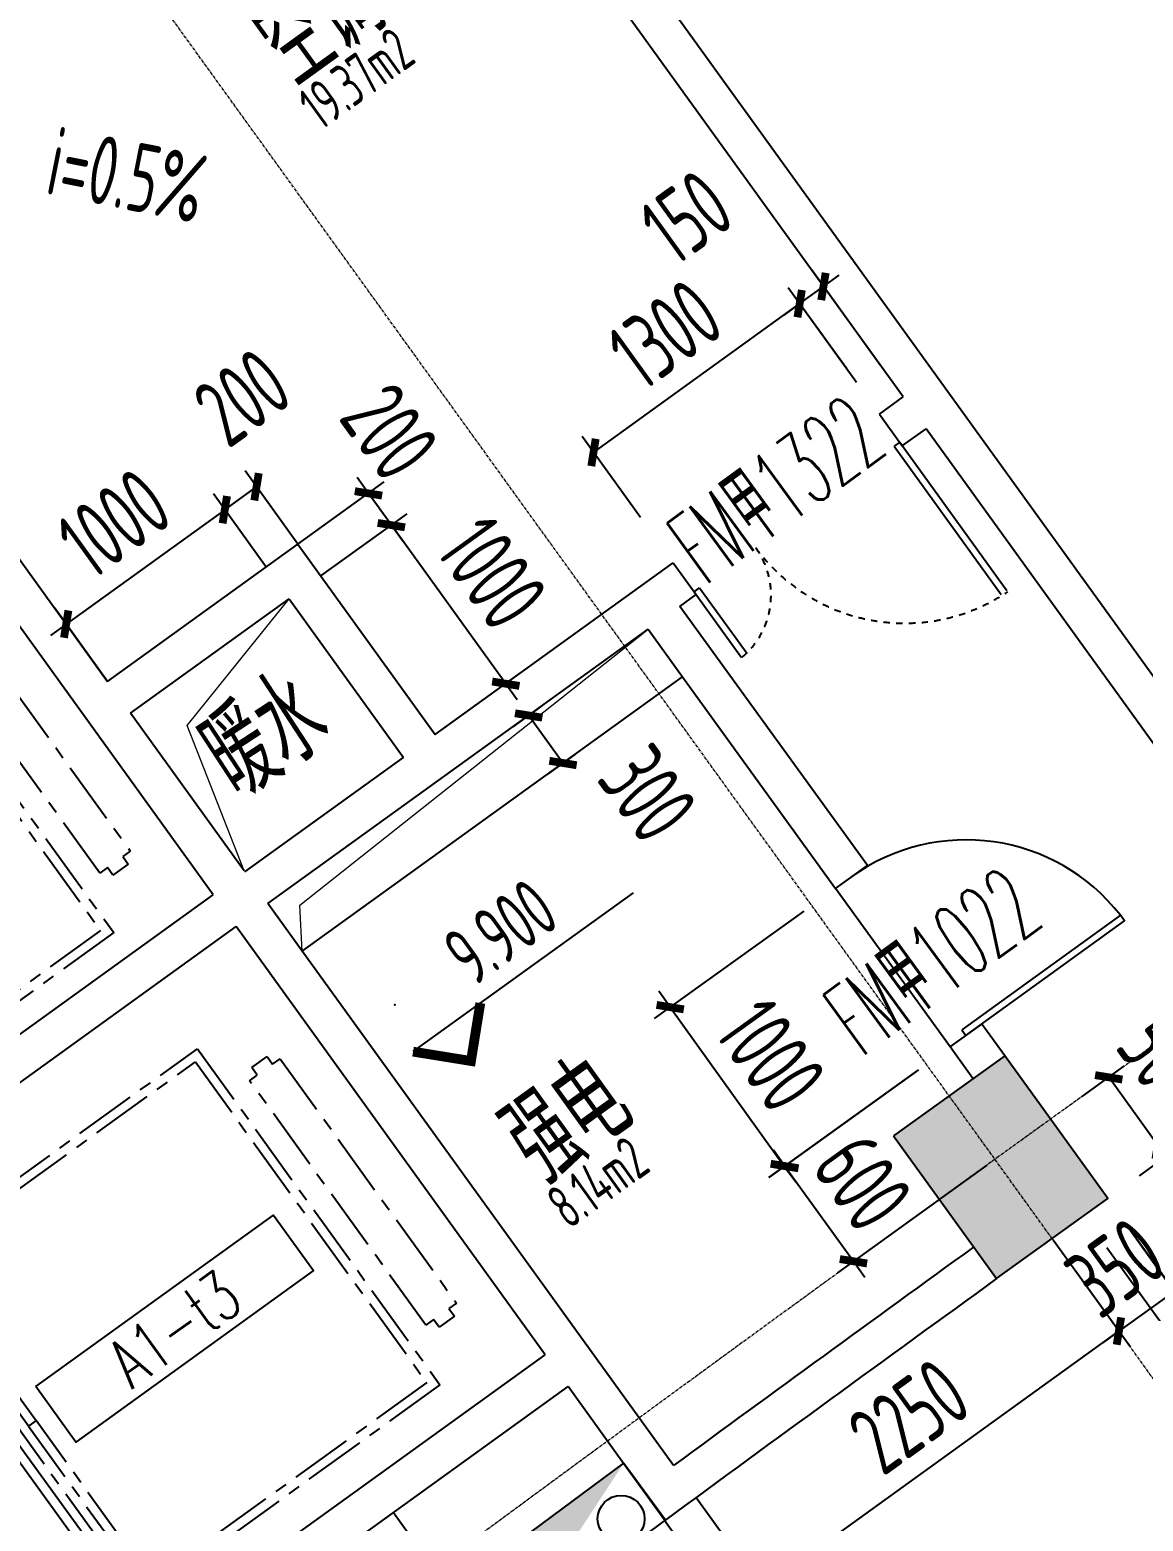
# Model space of a CAD drawing. Header units: millimetres. Extents: x 0 to 12110233, y -6694180 to 0.
# Drawn here: x 11593230 to 11598923, y -6445770 to -6438145 of the extents above; entities that cross this region are included whole.
import ezdxf
from ezdxf.enums import TextEntityAlignment as Align

# ---------------------------------------------------------------- set-up
doc = ezdxf.new("R2010")
doc.units = ezdxf.units.MM
doc.header["$LTSCALE"] = 10
for name, pattern in [('A1-RG-AXIS-3~4F$0$CENTER', [50.8, 31.75, -6.35, 6.35, -6.35]), ('A1-RI-F3$0$CENTER', [50.8, 31.75, -6.35, 6.35, -6.35]), ('A1-RI-F3$0$Dash', [6, 3, -3])]:
    doc.linetypes.add(name, pattern=pattern)
for name, color, linetype in [('A1-RD-3F$0$A-louban', 5, 'Continuous'), ('A1-RG-AXIS-3~4F$0$A-COLU-HATH', 8, 'Continuous'), ('A1-RG-AXIS-3~4F$0$A-COLUMN', 7, 'Continuous'), ('A1-RI-F3$0$$1$A-SYMB-NUMB-T', 4, 'Continuous'), ('A1-RI-F3$0$$3$A-SYMB', 4, 'Continuous'), ('A1-RI-F3$0$0P-FE-FH-P', 41, 'A1-RI-F3$0$YJdef_FE-FH_LINE_F'), ('A1-RI-F3$0$0P-FE-HY(消火栓)', 21, 'Continuous'), ('A1-RI-F3$0$A-DIMS-1：100', 1, 'Continuous'), ('A1-RI-F3$0$A-DOOR', 32, 'Continuous'), ('A1-RI-F3$0$A-EVTR', 3, 'A1-RI-F3$0$CENTER'), ('A1-RI-F3$0$A-SYMB', 4, 'Continuous'), ('A1-RI-F3$0$A-SYMB-AREA', 4, 'Continuous'), ('A1-RI-F3$0$A-SYMB-NAME', 4, 'Continuous'), ('A1-RI-F3$0$A-SYMB-STRS', 1, 'Continuous'), ('A1-RI-F3$0$A-TEXT1', 4, 'Continuous'), ('A1-RI-F3$0$A-WALL', 7, 'Continuous'), ('A1-RI-F3$0$A1-RI-F3$0$A-DETL-PEN1', 245, 'Continuous'), ('A1-RI-F3$0$A1-RI-F3$0$A-DETL-PEN2', 233, 'Continuous'), ('A1-RI-F3$0$Crescent canopy$0$A-DETL-PEN1', 245, 'Continuous'), ('A1-RI-F3$0$Crescent canopy$0$A-DETL-PEN2', 233, 'Continuous'), ('A1-RI-F3$0$N-SYMB-DOOR', 13, 'Continuous'), ('A1-RI-F3$0$N-SYMB-DOOR1', 13, 'Continuous'), ('A1-RI-F3$0$N-SYMB-DOOR2', 13, 'Continuous')]:
    doc.layers.add(name, color=color, linetype=linetype)
doc.layers.add('A1-RG-AXIS-3~4F$0$A-GRID', color=1, linetype='A1-RG-AXIS-3~4F$0$CENTER', lineweight=9)
doc.layers.add('A1-RI-F3$0$A-HOLE', color=2, linetype='Continuous', lineweight=5)
doc.styles.add('A1-RI-F3$0$$1$ECADI-TXT', font='simplex.shx', dxfattribs={"bigfont": 'hztxt.shx'})
doc.styles.add('A1-RI-F3$0$ECADI', font='gbeitc.shx', dxfattribs={"width": 0.7, "bigfont": 'gbcbig.shx'})
doc.styles.add('A1-RI-F3$0$ECADI-SYM', font='simplex.shx', dxfattribs={"width": 0.7, "bigfont": 'hztxt.shx'})
doc.styles.add('A1-RI-F3$0$hz1', font='hzs.shx', dxfattribs={"width": 0.75, "bigfont": 'hztxt.shx'})
doc.styles.add('A1-RI-F3$0$XD2008', font='xd-hzs.shx', dxfattribs={"width": 0.7, "bigfont": 'xd-hztxt.shx'})
doc.linetypes.add('A1-RI-F3$0$YJdef_FE-FH_LINE_F', pattern='A,4,-0.2,["F",A1-RI-F3$0$hz1,S=0.2,R=0,X=-0.1,Y=-0.1],-0.1', length=4.3)
doc.dimstyles.new('A1-RI-F3$0$XD100$0', dxfattribs={"dimscale": 100, "dimtxt": 3.5, "dimasz": 2, "dimexe": 1, "dimexo": 2, "dimgap": 1, "dimtad": 1, "dimdec": 0, "dimdsep": 46, "dimtxsty": 'A1-RI-F3$0$XD2008', "dimblk1": 'A1-RI-F3$0$_ArchTick', "dimblk2": 'A1-RI-F3$0$_ArchTick', "dimsah": 1, "dimcen": 2.5, "dimclrd": 1, "dimclre": 1, "dimclrt": 4, "dimaunit": 1, "dimadec": 0, "dimazin": 0, "dimtfac": 1, "dimtdec": 0, "dimtix": 1, "dimtmove": 2, "dimatfit": 3, "dimfxl": 0, "dimtolj": 1, "dimtzin": 0, "dimarcsym": 0})

# ---------------------------------------------------------------- blocks, each defined once
blk = doc.blocks.new('A1-RD-3F')
at = {"layer": 'A1-RD-3F$0$A-louban'}
blk.add_lwpolyline([(11599886.9, -6431539.1, 0.001021), (11598815.6, -6432271.8), (11599013.3, -6432560.7, 0.002101), (11596821.2, -6434080.1), (11596618.8, -6433794.5, 0.001021), (11595556.7, -6434540.6), (11595758, -6434826.9, 0.001252), (11594461.9, -6435746.2), (11594256.9, -6435462.5, 0.001021), (11593201.7, -6436218.2), (11593405.6, -6436502.7, 0.00796), (11585265.2, -6442556.7), (11591833.5, -6451130.2, -0.00008), (11592786.2, -6450400.5), (11594671.5, -6452861.4, 0.002166), (11592588.1, -6454464.8), (11599156.3, -6462911.6, -0.082408)], format="xyb", dxfattribs=at)
blk = doc.blocks.new('A1-RI-F3$0$A-X-D2-60$0$d1000')
at = {"layer": 'A1-RI-F3$0$A-DOOR'}
blk.add_lwpolyline([(1257258.4, 175906.7), (1257258.4, 175941.7), (1256258.2, 175941.7), (1256258.2, 175906.7)], close=True, dxfattribs=at)
blk.add_arc((1257257.6, 175941.7), 1000, 182.00579, 269.95491, dxfattribs=at)
blk = doc.blocks.new('A1-RI-F3$0$5erhfh')
at = {"layer": 'A1-RI-F3$0$A-SYMB-AREA', "style": 'A1-RI-F3$0$ECADI', "width": 0.7}
blk.add_attdef('340M2', text='', height=2.5, dxfattribs=at).set_placement((0, 1.25), align=Align.MIDDLE_LEFT)
at = {"layer": 'A1-RI-F3$0$A-SYMB-NAME', "style": 'A1-RI-F3$0$ECADI', "width": 0.7}
blk.add_attdef('CHINESENAME', (-12.29, 3.09), '', height=4.5, dxfattribs=at)
blk = doc.blocks.new('A1-RI-F3$0$_ArchTick')
at = {"color": 0, "linetype": 'ByBlock', "const_width": 0.4}
blk.add_lwpolyline([(-0.5, -0.5), (0.5, 0.5)], dxfattribs=at)
blk = doc.blocks.new('*D135')
at = {"layer": 'A1-RI-F3$0$A-DIMS-1：100', "color": 1, "linetype": 'ByBlock', "lineweight": -2}
for p, q in [((11600118.1, -6443380.6), (11600399.4, -6443773.6)), ((11599080.9, -6444594.6), (11600341.2, -6443692.3)), ((11598857.8, -6444283), (11599139.1, -6444675.9))]:
    blk.add_line(p, q, dxfattribs=at)
at = {"layer": 'A1-RI-F3$0$A-DIMS-1：100', "color": 1, "linetype": 'ByBlock', "lineweight": -2, "xscale": 100, "yscale": 100, "zscale": 100}
for p, rotation in [((11600341.2, -6443692.3), 35.60200396612282), ((11599080.9, -6444594.6), 215.6020039661228)]:
    blk.add_blockref('A1-RI-F3$0$_ArchTick', p, dxfattribs=dict(at, rotation=rotation))
at = {"layer": 'A1-RI-F3$0$A-DIMS-1：100', "color": 4, "linetype": 'ByBlock', "insert": (11599551, -6443919.8), "char_height": 350, "attachment_point": 5, "rotation": 35.602, "style": 'A1-RI-F3$0$XD2008'}
blk.add_mtext('\\A1;1550', dxfattribs=at)
blk = doc.blocks.new('*D62')
at = {"layer": 'A1-RI-F3$0$A-DIMS-1：100', "color": 1, "linetype": 'ByBlock', "lineweight": -2}
for p, q in [((11598858.4, -6444282.5), (11599141.2, -6444674.4)), ((11598574.6, -6444487.3), (11598857.3, -6444879.2)), ((11599082.7, -6444593.3), (11599163.8, -6444534.8)), ((11599082.7, -6444593.3), (11598798.8, -6444798.1)), ((11598798.8, -6444798.1), (11598717.7, -6444856.6))]:
    blk.add_line(p, q, dxfattribs=at)
at = {"layer": 'A1-RI-F3$0$A-DIMS-1：100', "color": 1, "linetype": 'ByBlock', "lineweight": -2, "xscale": 100, "yscale": 100, "zscale": 100}
for p, rotation in [((11599082.7, -6444593.3), 215.8112154455651), ((11598798.8, -6444798.1), 35.81121544556513)]:
    blk.add_blockref('A1-RI-F3$0$_ArchTick', p, dxfattribs=dict(at, rotation=rotation))
at = {"layer": 'A1-RI-F3$0$A-DIMS-1：100', "color": 4, "linetype": 'ByBlock', "insert": (11598779.8, -6444472.7), "char_height": 350, "attachment_point": 5, "rotation": 35.81122, "style": 'A1-RI-F3$0$XD2008'}
blk.add_mtext('\\A1;350', dxfattribs=at)
blk = doc.blocks.new('*D137')
at = {"layer": 'A1-RI-F3$0$A-DIMS-1：100', "color": 1, "linetype": 'ByBlock', "lineweight": -2}
for p, q in [((11597188, -6442651), (11596423.3, -6443200.2)), ((11596504.5, -6443141.9), (11596446.2, -6443060.7)), ((11596504.5, -6443141.9), (11597087.8, -6443954.1)), ((11597771.3, -6443463.3), (11597006.6, -6444012.5)), ((11597087.8, -6443954.1), (11597146.1, -6444035.4))]:
    blk.add_line(p, q, dxfattribs=at)
at = {"layer": 'A1-RI-F3$0$A-DIMS-1：100', "color": 1, "linetype": 'ByBlock', "lineweight": -2, "xscale": 100, "yscale": 100, "zscale": 100}
for p, rotation in [((11596504.5, -6443141.9), 305.6828970191395), ((11597087.8, -6443954.1), 125.6828970191396)]:
    blk.add_blockref('A1-RI-F3$0$_ArchTick', p, dxfattribs=dict(at, rotation=rotation))
at = {"layer": 'A1-RI-F3$0$A-DIMS-1：100', "color": 4, "linetype": 'ByBlock', "insert": (11597019.5, -6443387.6), "char_height": 350, "attachment_point": 5, "rotation": 305.6829, "style": 'A1-RI-F3$0$XD2008'}
blk.add_mtext('\\A1;1000', dxfattribs=at)
blk = doc.blocks.new('*D138')
at = {"layer": 'A1-RI-F3$0$A-DIMS-1：100', "color": 1, "linetype": 'ByBlock', "lineweight": -2}
for p, q in [((11597773.3, -6443462.3), (11597009.6, -6444012.8)), ((11597090.7, -6443954.3), (11597032.2, -6443873.2)), ((11597090.7, -6443954.3), (11597441.5, -6444441.1)), ((11598124.2, -6443949), (11597360.4, -6444499.6)), ((11597441.5, -6444441.1), (11597500, -6444522.2))]:
    blk.add_line(p, q, dxfattribs=at)
at = {"layer": 'A1-RI-F3$0$A-DIMS-1：100', "color": 1, "linetype": 'ByBlock', "lineweight": -2, "xscale": 100, "yscale": 100, "zscale": 100}
for p, rotation in [((11597090.7, -6443954.3), 305.7834199531825), ((11597441.5, -6444441.1), 125.7834199531825)]:
    blk.add_blockref('A1-RI-F3$0$_ArchTick', p, dxfattribs=dict(at, rotation=rotation))
at = {"layer": 'A1-RI-F3$0$A-DIMS-1：100', "color": 4, "linetype": 'ByBlock', "insert": (11597489.2, -6444036.9), "char_height": 350, "attachment_point": 5, "rotation": 305.78342, "style": 'A1-RI-F3$0$XD2008'}
blk.add_mtext('\\A1;600', dxfattribs=at)
blk = doc.blocks.new('*D63')
at = {"layer": 'A1-RI-F3$0$A-DIMS-1：100', "color": 1, "linetype": 'ByBlock', "lineweight": -2}
for p, q in [((11598611.7, -6443597.9), (11598828, -6443442.2)), ((11599038.8, -6443906.3), (11598746.8, -6443500.6)), ((11598903.7, -6444003.5), (11599120, -6443847.8))]:
    blk.add_line(p, q, dxfattribs=at)
at = {"layer": 'A1-RI-F3$0$A-DIMS-1：100', "color": 1, "linetype": 'ByBlock', "lineweight": -2, "xscale": 100, "yscale": 100, "zscale": 100}
for p, rotation in [((11598746.8, -6443500.6), 125.7461277656089), ((11599038.8, -6443906.3), 305.7461277656089)]:
    blk.add_blockref('A1-RI-F3$0$_ArchTick', p, dxfattribs=dict(at, rotation=rotation))
at = {"layer": 'A1-RI-F3$0$A-DIMS-1：100', "color": 4, "linetype": 'ByBlock', "insert": (11599042.6, -6443419.8), "char_height": 350, "attachment_point": 5, "rotation": 305.74613, "style": 'A1-RI-F3$0$XD2008'}
blk.add_mtext('\\A1;500', dxfattribs=at)
blk = doc.blocks.new('A1-RI-F3$0$A$C388916B7')
at = {"layer": 'A1-RI-F3$0$A-DOOR', "linetype": 'Continuous'}
for points in [[(726.3, 3150.3), (688.1, 3121), (219.6, 3732.5), (257.8, 3761.8)], [(726.3, 3150.3), (688.1, 3121), (1156.6, 2509.5), (1194.8, 2538.8)]]:
    blk.add_lwpolyline(points, close=True, dxfattribs=at)
at = {"layer": 'A1-RI-F3$0$A-EVTR', "linetype": 'A1-RI-F3$0$CENTER'}
for p, q in [((215.9, 4093.6), (1610.9, 5162.3)), ((1610.9, 5162.3), (2899.3, 3480.7)), ((114.7, 4107), (172, 4150.9)), ((215.9, 4093.6), (172, 4150.9)), ((0, 4019.2), (76.4, 4077.7)), ((76.4, 4077.7), (1452.6, 2281.4)), ((334.3, 3820.4), (114.7, 4107)), ((448.9, 3908.2), (334.3, 3820.4)), ((2899.3, 3480.7), (1504.3, 2411.9)), ((1385.9, 2685.2), (1271.3, 2597.3)), ((1490.9, 2310.7), (1271.3, 2597.3)), ((1548.2, 2354.6), (1504.3, 2411.9)), ((1548.2, 2354.6), (1490.9, 2310.7)), ((1452.6, 2281.4), (1376.2, 2222.9))]:
    blk.add_line(p, q, dxfattribs=at)
for points in [[(1920.4, 5035.5), (1891.1, 5073.7), (1967.5, 5132.3), (1996.8, 5094.1), (2035, 5123.4), (2972, 3900.3), (2933.8, 3871.1), (2963.1, 3832.8), (2886.6, 3774.3), (2857.4, 3812.5), (2819.1, 3783.2), (1882.2, 5006.2)], [(841, 3238.1), (802.8, 3208.8), (334.3, 3820.4), (372.5, 3849.6)], [(841, 3238.1), (802.8, 3208.8), (1271.3, 2597.3), (1309.5, 2626.6)]]:
    blk.add_lwpolyline(points, close=True, dxfattribs=at)
blk.add_lwpolyline([(448.9, 3908.2), (302.5, 4099.3), (1602, 5094.8), (2831.8, 3489.6), (1532.3, 2494.1), (1385.9, 2685.2)], dxfattribs=at)
blk = doc.blocks.new('*D149')
at = {"layer": 'A1-RI-F3$0$A-DIMS-1：100', "color": 1, "linetype": 'ByBlock', "lineweight": -2}
for p, q in [((11598462.2, -6444331.6), (11598857.3, -6444879.2)), ((11596974.2, -6446114.7), (11598798.8, -6444798.1)), ((11596637.6, -6445648.2), (11597032.7, -6446195.7))]:
    blk.add_line(p, q, dxfattribs=at)
at = {"layer": 'A1-RI-F3$0$A-DIMS-1：100', "color": 1, "linetype": 'ByBlock', "lineweight": -2, "xscale": 100, "yscale": 100, "zscale": 100}
for p, rotation in [((11598798.8, -6444798.1), 35.81121544557475), ((11596974.2, -6446114.7), 215.8112154455747)]:
    blk.add_blockref('A1-RI-F3$0$_ArchTick', p, dxfattribs=dict(at, rotation=rotation))
at = {"layer": 'A1-RI-F3$0$A-DIMS-1：100', "color": 4, "linetype": 'ByBlock', "insert": (11597725.6, -6445233.4), "char_height": 350, "attachment_point": 5, "rotation": 35.81122, "style": 'A1-RI-F3$0$XD2008'}
blk.add_mtext('\\A1;2250', dxfattribs=at)
blk = doc.blocks.new('*D150')
at = {"layer": 'A1-RI-F3$0$A-DIMS-1：100', "color": 1, "linetype": 'ByBlock', "lineweight": -2}
for p, q in [((11596637.6, -6445648.2), (11597032.7, -6446195.7)), ((11596475.4, -6445765.2), (11596870.5, -6446312.8)), ((11596974.2, -6446114.7), (11596812, -6446231.7))]:
    blk.add_line(p, q, dxfattribs=at)
at = {"layer": 'A1-RI-F3$0$A-DIMS-1：100', "color": 1, "linetype": 'ByBlock', "lineweight": -2, "xscale": 100, "yscale": 100, "zscale": 100}
for p, rotation in [((11596974.2, -6446114.7), 35.81121544513988), ((11596812, -6446231.7), 215.8112154451398)]:
    blk.add_blockref('A1-RI-F3$0$_ArchTick', p, dxfattribs=dict(at, rotation=rotation))
at = {"layer": 'A1-RI-F3$0$A-DIMS-1：100', "color": 4, "linetype": 'ByBlock', "insert": (11597100, -6446440), "char_height": 350, "attachment_point": 5, "rotation": 35.81122, "style": 'A1-RI-F3$0$XD2008'}
blk.add_mtext('\\A1;200', dxfattribs=at)
blk = doc.blocks.new('A1-RI-F3$0$进户门')
at = {"layer": 'A1-RI-F3$0$A-DOOR', "linetype": 'Continuous'}
for p, q in [((0, 0), (0, -382.9)), ((32.3, 0), (32.3, -382.9)), ((1167.7, 3.6), (1167.7, -859.8)), ((1200, 3.6), (1200, -859.8))]:
    blk.add_line(p, q, dxfattribs=at)
at = {"layer": 'A1-RI-F3$0$A-DOOR', "linetype": 'A1-RI-F3$0$CENTER'}
for points in [[(0, 0), (32.3, 0)], [(1200, 3.6), (1167.7, 3.6)]]:
    blk.add_lwpolyline(points, dxfattribs=at)
at = {"layer": 'A1-RI-F3$0$A-DOOR', "linetype": 'A1-RI-F3$0$Dash'}
for centre, radius, start, end in [((-24.7, -1.4), 382.6, 274.24917, 0.21013), ((1229.5, 4.2), 871.7, 180.27623, 268.06031)]:
    blk.add_arc(centre, radius, start, end, dxfattribs=at)
blk = doc.blocks.new('*D223')
at = {"layer": 'A1-RI-F3$0$A-DIMS-1：100', "color": 1, "linetype": 'ByBlock', "lineweight": -2}
for p, q in [((11597407.1, -6439878.3), (11597108, -6439463.8)), ((11596112.3, -6440305.6), (11597166.5, -6439544.9)), ((11596352.8, -6440639), (11596053.7, -6440224.5))]:
    blk.add_line(p, q, dxfattribs=at)
at = {"layer": 'A1-RI-F3$0$A-DIMS-1：100', "color": 1, "linetype": 'ByBlock', "lineweight": -2, "xscale": 100, "yscale": 100, "zscale": 100}
for p, rotation in [((11597166.5, -6439544.9), 35.81121544583134), ((11596112.3, -6440305.6), 215.8112154458313)]:
    blk.add_blockref('A1-RI-F3$0$_ArchTick', p, dxfattribs=dict(at, rotation=rotation))
at = {"layer": 'A1-RI-F3$0$A-DIMS-1：100', "color": 4, "linetype": 'ByBlock', "insert": (11596478.5, -6439702.2), "char_height": 350, "attachment_point": 5, "rotation": 35.81122, "style": 'A1-RI-F3$0$XD2008'}
blk.add_mtext('\\A1;1300', dxfattribs=at)
blk = doc.blocks.new('*D224')
at = {"layer": 'A1-RI-F3$0$A-DIMS-1：100', "color": 1, "linetype": 'ByBlock', "lineweight": -2}
for p, q in [((11597578.7, -6439859.9), (11597229.6, -6439376.1)), ((11597166.5, -6439544.9), (11597288.1, -6439457.2)), ((11597288.1, -6439457.2), (11597369.2, -6439398.6)), ((11597457.1, -6439947.6), (11597108, -6439463.8)), ((11597166.5, -6439544.9), (11597085.5, -6439603.4))]:
    blk.add_line(p, q, dxfattribs=at)
at = {"layer": 'A1-RI-F3$0$A-DIMS-1：100', "color": 1, "linetype": 'ByBlock', "lineweight": -2, "xscale": 100, "yscale": 100, "zscale": 100}
for p, rotation in [((11597288.1, -6439457.2), 215.8112128369496), ((11597166.5, -6439544.9), 35.81121283694957)]:
    blk.add_blockref('A1-RI-F3$0$_ArchTick', p, dxfattribs=dict(at, rotation=rotation))
at = {"layer": 'A1-RI-F3$0$A-DIMS-1：100', "color": 4, "linetype": 'ByBlock', "insert": (11596587.8, -6439102.6), "char_height": 350, "attachment_point": 5, "rotation": 35.81121, "style": 'A1-RI-F3$0$XD2008'}
blk.add_mtext('\\A1;150', dxfattribs=at)
blk = doc.blocks.new('*D225')
at = {"layer": 'A1-RI-F3$0$A-DIMS-1：100', "color": 1, "linetype": 'ByBlock', "lineweight": -2}
for p, q in [((11594439.1, -6440892.1), (11594168.7, -6440517.2)), ((11594227.2, -6440598.3), (11593416.2, -6441183.4)), ((11594227.2, -6440598.3), (11594308.3, -6440539.8)), ((11593628.2, -6441477.2), (11593357.7, -6441102.3)), ((11593416.2, -6441183.4), (11593335.1, -6441241.9))]:
    blk.add_line(p, q, dxfattribs=at)
at = {"layer": 'A1-RI-F3$0$A-DIMS-1：100', "color": 1, "linetype": 'ByBlock', "lineweight": -2, "xscale": 100, "yscale": 100, "zscale": 100}
for p, rotation in [((11594227.2, -6440598.3), 215.8112154455852), ((11593416.2, -6441183.4), 35.81121544558523)]:
    blk.add_blockref('A1-RI-F3$0$_ArchTick', p, dxfattribs=dict(at, rotation=rotation))
at = {"layer": 'A1-RI-F3$0$A-DIMS-1：100', "color": 4, "linetype": 'ByBlock', "insert": (11593660.8, -6440667.9), "char_height": 350, "attachment_point": 5, "rotation": 35.81122, "style": 'A1-RI-F3$0$XD2008'}
blk.add_mtext('\\A1;1000', dxfattribs=at)
blk = doc.blocks.new('*D226')
at = {"layer": 'A1-RI-F3$0$A-DIMS-1：100', "color": 1, "linetype": 'ByBlock', "lineweight": -2}
for p, q in [((11594601.3, -6440775.1), (11594330.8, -6440400.2)), ((11594439.1, -6440892.1), (11594168.7, -6440517.2)), ((11594227.2, -6440598.3), (11594389.4, -6440481.3))]:
    blk.add_line(p, q, dxfattribs=at)
at = {"layer": 'A1-RI-F3$0$A-DIMS-1：100', "color": 1, "linetype": 'ByBlock', "lineweight": -2, "xscale": 100, "yscale": 100, "zscale": 100}
for p, rotation in [((11594389.4, -6440481.3), 35.81121544574744), ((11594227.2, -6440598.3), 215.8112154457475)]:
    blk.add_blockref('A1-RI-F3$0$_ArchTick', p, dxfattribs=dict(at, rotation=rotation))
at = {"layer": 'A1-RI-F3$0$A-DIMS-1：100', "color": 4, "linetype": 'ByBlock', "insert": (11594316.4, -6440023.7), "char_height": 350, "attachment_point": 5, "rotation": 35.81122, "style": 'A1-RI-F3$0$XD2008'}
blk.add_mtext('\\A1;200', dxfattribs=at)
blk = doc.blocks.new('*D227')
at = {"layer": 'A1-RI-F3$0$A-DIMS-1：100', "color": 1, "linetype": 'ByBlock', "lineweight": -2}
for p, q in [((11595078.7, -6440677.2), (11595020.2, -6440596.1)), ((11594718.3, -6440937.2), (11595159.8, -6440618.7)), ((11595663.9, -6441488.2), (11595078.7, -6440677.2)), ((11595303.5, -6441748.2), (11595744.9, -6441429.6)), ((11595663.9, -6441488.2), (11595722.4, -6441569.3))]:
    blk.add_line(p, q, dxfattribs=at)
at = {"layer": 'A1-RI-F3$0$A-DIMS-1：100', "color": 1, "linetype": 'ByBlock', "lineweight": -2, "xscale": 100, "yscale": 100, "zscale": 100}
for p, rotation in [((11595078.7, -6440677.2), 305.8112154453705), ((11595663.9, -6441488.2), 125.8112154453705)]:
    blk.add_blockref('A1-RI-F3$0$_ArchTick', p, dxfattribs=dict(at, rotation=rotation))
at = {"layer": 'A1-RI-F3$0$A-DIMS-1：100', "color": 4, "linetype": 'ByBlock', "insert": (11595594.3, -6440921.8), "char_height": 350, "attachment_point": 5, "rotation": 305.81122, "style": 'A1-RI-F3$0$XD2008'}
blk.add_mtext('\\A1;1000', dxfattribs=at)
blk = doc.blocks.new('*D228')
at = {"layer": 'A1-RI-F3$0$A-DIMS-1：100', "color": 1, "linetype": 'ByBlock', "lineweight": -2}
for p, q in [((11594961.7, -6440515), (11594903.2, -6440433.9)), ((11594601.3, -6440775.1), (11595042.8, -6440456.5)), ((11595078.7, -6440677.2), (11594961.7, -6440515)), ((11594718.3, -6440937.2), (11595159.8, -6440618.7)), ((11595078.7, -6440677.2), (11595137.2, -6440758.3))]:
    blk.add_line(p, q, dxfattribs=at)
at = {"layer": 'A1-RI-F3$0$A-DIMS-1：100', "color": 1, "linetype": 'ByBlock', "lineweight": -2, "xscale": 100, "yscale": 100, "zscale": 100}
for p, rotation in [((11594961.7, -6440515), 305.8112128359164), ((11595078.7, -6440677.2), 125.8112128359164)]:
    blk.add_blockref('A1-RI-F3$0$_ArchTick', p, dxfattribs=dict(at, rotation=rotation))
at = {"layer": 'A1-RI-F3$0$A-DIMS-1：100', "color": 4, "linetype": 'ByBlock', "insert": (11595069.7, -6440200.9), "char_height": 350, "attachment_point": 5, "rotation": 305.81121, "style": 'A1-RI-F3$0$XD2008'}
blk.add_mtext('\\A1;200', dxfattribs=at)
blk = doc.blocks.new('*D229')
at = {"layer": 'A1-RI-F3$0$A-DIMS-1：100', "color": 1, "linetype": 'ByBlock', "lineweight": -2}
for p, q in [((11595841.7, -6441606.5), (11595699.8, -6441708.9)), ((11595780.9, -6441650.4), (11595956.4, -6441893.6)), ((11596017.2, -6441849.8), (11595875.3, -6441952.1))]:
    blk.add_line(p, q, dxfattribs=at)
at = {"layer": 'A1-RI-F3$0$A-DIMS-1：100', "color": 1, "linetype": 'ByBlock', "lineweight": -2, "xscale": 100, "yscale": 100, "zscale": 100}
for p, rotation in [((11595780.9, -6441650.4), 125.8112128364012), ((11595956.4, -6441893.6), 305.8112128364012)]:
    blk.add_blockref('A1-RI-F3$0$_ArchTick', p, dxfattribs=dict(at, rotation=rotation))
at = {"layer": 'A1-RI-F3$0$A-DIMS-1：100', "color": 4, "linetype": 'ByBlock', "insert": (11596390, -6442050), "char_height": 350, "attachment_point": 5, "rotation": 305.81121, "style": 'A1-RI-F3$0$XD2008'}
blk.add_mtext('\\A1;300', dxfattribs=at)
blk = doc.blocks.new('A1-RI-F3$0$$1$ECADI-TAG-CODE')
at = {"layer": 'A1-RI-F3$0$$1$A-SYMB-NUMB-T', "color": 1}
blk.add_lwpolyline([(0, 3.5), (15, 3.5), (15, 0), (0, 0)], close=True, dxfattribs=at)
at = {"layer": 'A1-RI-F3$0$$1$A-SYMB-NUMB-T', "style": 'A1-RI-F3$0$$1$ECADI-TXT', "width": 0.7}
blk.add_attdef('CODE', text='', height=2.5, dxfattribs=at).set_placement((7.5, 1.75), align=Align.MIDDLE_CENTER)
blk = doc.blocks.new('A1-RI-F3$0$mc')
at = {"layer": 'A1-RI-F3$0$N-SYMB-DOOR', "style": 'A1-RI-F3$0$ECADI-SYM', "width": 0.7}
for tag, p in [('门窗主编号1', (55.7, -311.3)), ('门窗主编号2', (667.6, -311.3))]:
    blk.add_attdef(tag, p, '', height=180, dxfattribs=at)
at = {"layer": 'A1-RI-F3$0$N-SYMB-DOOR', "style": 'A1-RI-F3$0$ECADI-SYM', "width": 0.7, "flags": 1}
for tag, p in [('洞口尺寸(宽X高)', (55.6, -717.2)), ('备注', (57.1, -921.2))]:
    blk.add_attdef(tag, p, '', height=180, dxfattribs=at)
at = {"layer": 'A1-RI-F3$0$N-SYMB-DOOR1', "style": 'A1-RI-F3$0$ECADI-SYM', "width": 0.7}
blk.add_attdef('门窗辅编号1', (55.7, -516.1), '', height=180, dxfattribs=at)
at = {"layer": 'A1-RI-F3$0$N-SYMB-DOOR2', "style": 'A1-RI-F3$0$ECADI-SYM', "width": 0.7}
blk.add_attdef('门窗辅编号2', (311.5, -516.1), '', height=180, dxfattribs=at)
blk = doc.blocks.new('A1-RI-F3$0$112')
at = {"layer": 'A1-RI-F3$0$0P-FE-HY(消火栓)'}
for p, q in [((-1145150.6, 724087.8), (-1144188.2, 723931.7)), ((-1144188.2, 723931.7), (-1144245.9, 723576.3)), ((-1144245.9, 723576.3), (-1145208.3, 723732.5))]:
    blk.add_line(p, q, dxfattribs=at)
blk.add_circle((-1144401.2, 723742.7), 120, dxfattribs=at)
blk.add_solid([(-1144188.2, 723931.7), (-1145150.6, 724087.8), (-1145208.3, 723732.5)], dxfattribs=at)
blk = doc.blocks.new('A1-RG-AXIS-3~4F$0$colu')
at = {"layer": 'A1-RG-AXIS-3~4F$0$A-COLU-HATH', "linetype": 'ByBlock'}
h = blk.add_hatch(color=256, dxfattribs=at)
h.paths.add_polyline_path([(11645506.5, -6407137.9), (11645842, -6407864.2), (11645388.1, -6408073.9), (11645052.6, -6407347.6)])
h.paths.add_polyline_path([(11672567.5, -6404094.9), (11672841.4, -6404846.5), (11673311.2, -6404675.2), (11673037.2, -6403923.6)])
h.paths.add_polyline_path([(11669749.3, -6396288.4), (11670092.2, -6397229.1), (11670561.8, -6397057.7), (11670219.1, -6396117.2)])
h.paths.add_polyline_path([(11648218.5, -6414201.1), (11648554, -6414927.4), (11649007.9, -6414717.7), (11648672.4, -6413991.5)])
h.paths.add_polyline_path([(11630302.3, -6423284.6), (11630692.9, -6423982.7), (11631129.2, -6423738.6), (11630738.6, -6423040.4)])
h.paths.add_polyline_path([(11626248.1, -6416039.2), (11626638.7, -6416737.4), (11627075.1, -6416493.2), (11626684.4, -6415795.1)])
h.paths.add_polyline_path([(11604911.2, -6438703.6), (11605416.6, -6439448.3), (11605995.8, -6439055.2), (11605490.4, -6438310.5)])
h.paths.add_polyline_path([(11612318.5, -6433817.9), (11612802.4, -6434576.8), (11613392.6, -6434200.5), (11612908.8, -6433441.6)])
h.paths.add_polyline_path([(11678236.4, -6409177.5), (11678567.9, -6410121), (11679228.3, -6409889), (11678896.8, -6408945.5)])
h.paths.add_polyline_path([(11591264.2, -6433838.8), (11591158.5, -6433556.8), (11590222.1, -6433907.7), (11590399.9, -6434382.1)])
h.paths.add_polyline_path([(11582705.6, -6437301.3), (11582516, -6436795.2), (11581579.6, -6437146.1), (11581699.7, -6437471)])
h.paths.add_polyline_path([(11606394.6, -6455923.8), (11606921.2, -6456653.6), (11607488.9, -6456244), (11606962.3, -6455514.2)])
h.paths.add_polyline_path([(11613306.9, -6451073.5), (11613812.4, -6451818.2), (11614391.5, -6451425.1), (11613886.1, -6450680.4)])
h.paths.add_polyline_path([(11620355.7, -6446423.7), (11620839.5, -6447182.6), (11621429.7, -6446806.3), (11620945.9, -6446047.4)])
h.paths.add_polyline_path([(11627535, -6441978.3), (11627996.9, -6442750.7), (11628597.7, -6442391.5), (11628135.8, -6441619.1)])
h.paths.add_polyline_path([(11634839, -6437740.8), (11635278.5, -6438526.2), (11635889.4, -6438184.4), (11635449.9, -6437399)])
h.paths.add_polyline_path([(11642261.7, -6433714.8), (11642678.5, -6434512.5), (11643298.9, -6434188.4), (11642882.2, -6433390.7)])
h.paths.add_polyline_path([(11657438.5, -6426310.3), (11657808.8, -6427130.6), (11658446.8, -6426842.6), (11658076.5, -6426022.3)])
h.paths.add_polyline_path([(11665180.1, -6422937.9), (11665526.7, -6423768.5), (11666172.7, -6423499), (11665826.1, -6422668.4)])
h.paths.add_polyline_path([(11673015.3, -6419789.2), (11673337.9, -6420629.5), (11673991.4, -6420378.6), (11673668.8, -6419538.4)])
h.paths.add_polyline_path([(11675949.4, -6402667.6), (11676280.8, -6403611.1), (11676941.3, -6403379), (11676609.8, -6402435.6)])
h.paths.add_polyline_path([(11632162.7, -6412872.3), (11631542.2, -6413196.4), (11632283.1, -6414614.6), (11632903.5, -6414290.4)])
h.paths.add_polyline_path([(11648552.6, -6404922.5), (11647914.6, -6405210.5), (11648572.8, -6406668.9), (11649210.9, -6406380.9)])
h.paths.add_polyline_path([(11590471.6, -6449023.6), (11591079.8, -6449817.4), (11591635.4, -6449391.7), (11591027.3, -6448597.9)])
h.paths.add_polyline_path([(11601625.9, -6449314.5), (11602152.5, -6450044.4), (11602720.2, -6449634.8), (11602193.6, -6448905)])
h.paths.add_polyline_path([(11597647.1, -6443800.1), (11598173.7, -6444529.9), (11598741.4, -6444120.4), (11598214.8, -6443390.5)])
h.paths.add_polyline_path([(11600306.1, -6431918.8), (11600811.6, -6432663.5), (11601390.7, -6432270.4), (11600885.3, -6431525.7)])
h.paths.add_polyline_path([(11615974.2, -6439551.7), (11616458.1, -6440310.5), (11617048.3, -6439934.2), (11616564.5, -6439175.3)])
h.paths.add_polyline_path([(11615655.2, -6422108.9), (11616117.1, -6422881.3), (11616717.9, -6422522.1), (11616256, -6421749.7)])
h.paths.add_polyline_path([(11619863.2, -6429146.9), (11620325, -6429919.3), (11620925.8, -6429560.1), (11620464, -6428787.6)])
h.paths.add_polyline_path([(11630859.3, -6430628.5), (11631298.8, -6431413.9), (11631909.7, -6431072.1), (11631470.2, -6430286.7)])
h.paths.add_polyline_path([(11627538.8, -6424694.4), (11627978.3, -6425479.8), (11628589.1, -6425138), (11628149.7, -6424352.6)])
h.paths.add_polyline_path([(11638487.9, -6426491.2), (11638904.6, -6427288.9), (11639525, -6426964.7), (11639108.3, -6426167.1)])
h.paths.add_polyline_path([(11646232.1, -6422574.6), (11646625.7, -6423383.9), (11647255.2, -6423077.7), (11646861.6, -6422268.4)])
h.paths.add_polyline_path([(11654085.6, -6418882), (11654455.8, -6419702.3), (11655093.8, -6419414.3), (11654723.6, -6418594)])
h.paths.add_polyline_path([(11659423.4, -6409140.7), (11659769.9, -6409971.3), (11660416, -6409701.8), (11660069.4, -6408871.2)])
h.paths.add_polyline_path([(11662041.8, -6415416.4), (11662388.4, -6416247), (11663034.4, -6415977.4), (11662687.8, -6415146.8)])
h.paths.add_polyline_path([(11670094.3, -6412180.7), (11670416.9, -6413020.9), (11671070.4, -6412770), (11670747.8, -6411929.8)])
edge = h.paths.add_edge_path()
edge.add_arc((11595249.5, -6454684.4), 425, 0, 360)
h.paths.add_polyline_path([(11585545.5, -6442593.7), (11586153.7, -6443387.5), (11586709.3, -6442961.8), (11586101.2, -6442168)])
h.paths.add_polyline_path([(11592849.2, -6437150.3), (11593375.8, -6437880.2), (11593943.4, -6437470.6), (11593416.8, -6436740.7)])
h.paths.add_polyline_path([(11608730, -6444330.1), (11609235.4, -6445074.8), (11609814.6, -6444681.6), (11609309.2, -6443937)])
h.paths.add_polyline_path([(11607910.2, -6426903.7), (11608394.1, -6427662.5), (11608984.3, -6427286.2), (11608500.5, -6426527.3)])
h.paths.add_polyline_path([(11623352.7, -6434983.2), (11623814.5, -6435755.7), (11624415.3, -6435396.5), (11623953.5, -6434624)])
h.paths.add_polyline_path([(11623534.7, -6417538.5), (11623974.1, -6418323.9), (11624585, -6417982.1), (11624145.5, -6417196.7)])
h.paths.add_polyline_path([(11635339.1, -6420464.1), (11635755.9, -6421261.8), (11636376.3, -6420937.7), (11635959.6, -6420140)])
h.paths.add_polyline_path([(11643257.7, -6416459.6), (11643651.4, -6417268.9), (11644280.8, -6416962.8), (11643887.2, -6416153.4)])
h.paths.add_polyline_path([(11651288, -6412684.1), (11651658.2, -6413504.4), (11652296.3, -6413216.4), (11651926, -6412396.1)])
h.paths.add_polyline_path([(11656265.8, -6401573.1), (11656650.9, -6402495.9), (11657296.9, -6402226.4), (11656911.8, -6401303.5)])
h.paths.add_polyline_path([(11664718.2, -6398177.2), (11665076.6, -6399110.8), (11665730.1, -6398859.9), (11665371.7, -6397926.3)])
h.paths.add_polyline_path([(11667657.1, -6405832.5), (11667979.7, -6406672.7), (11668633.2, -6406421.8), (11668310.6, -6405581.6)])
h.paths.add_polyline_path([(11673264.6, -6395025.5), (11673596.1, -6395968.9), (11674256.5, -6395736.9), (11673925, -6394793.5)])
edge = h.paths.add_edge_path()
edge.add_arc((11681417.1, -6417175.4), 425, 0, 360)
edge = h.paths.add_edge_path()
edge.add_arc((11600175.9, -6461114.9), 425, 0, 360)
edge = h.paths.add_edge_path()
edge.add_arc((11640554, -6410100.5), 425, 0, 360)
at = {"layer": 'A1-RG-AXIS-3~4F$0$A-COLUMN'}
blk.add_lwpolyline([(11597647.1, -6443800.1), (11598173.7, -6444529.9), (11598741.4, -6444120.4), (11598214.8, -6443390.5)], close=True, dxfattribs=at)
blk = doc.blocks.new('A1-RG-AXIS-3~4F')
at = {"layer": 'A1-RG-AXIS-3~4F$0$A-GRID', "linetype": 'A1-RG-AXIS-3~4F$0$CENTER', "ltscale": 0.05}
blk.add_lwpolyline([(11682866.1, -6392336.6, 0.10373), (11569674.9, -6456283.6, 0.10373)], format="xyb", dxfattribs=at)
at = {"layer": 'A1-RG-AXIS-3~4F$0$A-GRID', "ltscale": 0.05}
for points in [[(11690526.5, -6414141.6, 0.104527), (11584753.6, -6473784.9, 0.104527)], [(11691982.6, -6418505.7, 0.104638), (11587756.3, -6477270.1)]]:
    blk.add_lwpolyline(points, format="xyb", dxfattribs=at)
at = {"layer": 'A1-RG-AXIS-3~4F$0$A-GRID', "linetype": 'A1-RG-AXIS-3~4F$0$CENTER', "ltscale": 0.05}
blk.add_lwpolyline([(11612502.7, -6463791.2), (11588159.5, -6430052.4)], dxfattribs=at)
blk.add_arc((11778731.9, -6694178.6), 308600, 107.574373, 131.323037, dxfattribs=at)
at = {"layer": 'A1-RG-AXIS-3~4F$0$A-GRID', "ltscale": 0.05}
blk.add_arc((11778731.9, -6694178.6), 301700, 107.53359, 131.336201, dxfattribs=at)
at = {"layer": 'A1-RG-AXIS-3~4F$0$A-COLU-HATH', "linetype": 'ByBlock'}
blk.add_blockref('A1-RG-AXIS-3~4F$0$colu', (0, 0), dxfattribs=at)
blk = doc.blocks.new('A1-RI-F3$0$A1-RI-F3$0$CRESCENT')
at = {"layer": 'A1-RI-F3$0$A1-RI-F3$0$A-DETL-PEN1'}
for radius, start, end in [(291580, 107.790057, 130.533292), (291480, 107.790084, 130.533219), (290140, 107.790447, 130.532235), (290040, 107.790474, 130.532161)]:
    blk.add_arc((761387.7, 423551.4), radius, start, end, dxfattribs=at)
at = {"layer": 'A1-RI-F3$0$A1-RI-F3$0$A-DETL-PEN2'}
for radius, start, end in [(288986.4, 105.823203, 130.748127), (286271.4, 105.796399, 131.291613), (285986.4, 105.793556, 131.349257)]:
    blk.add_arc((761380.1, 423549.8), radius, start, end, dxfattribs=at)
blk = doc.blocks.new('A1-RI-F3$0$A1RUODIANJIAN')
at = {"layer": 'A1-RI-F3$0$A-SYMB-NAME', "linetype": 'ByBlock', "style": 'A1-RI-F3$0$XD2008', "width": 0.7}
blk.add_attdef('A1RUODIANJIAN', (11587156, -6438427.3), '', height=350, dxfattribs=at)
blk = doc.blocks.new('A1-RI-F3$0$Crescent canopy$0$CRESCENT')
at = {"layer": 'A1-RI-F3$0$Crescent canopy$0$A-DETL-PEN1'}
for radius, start, end in [(291580, 107.790057, 130.533292), (291480, 107.790084, 130.533219), (290140, 107.790447, 130.532235), (290040, 107.790474, 130.532161)]:
    blk.add_arc((761387.7, 423551.4), radius, start, end, dxfattribs=at)
blk = doc.blocks.new('A1-RI-F3$0$ECADI-TAG-HGHT（国标）')
at = {"color": 1}
blk.add_line((-2.121, 2.121), (11.768, 2.121), dxfattribs=at)
at = {"color": 1, "const_width": 0.5}
blk.add_lwpolyline([(-2.121, 2.121), (0, 0), (2.121, 2.121)], dxfattribs=at)
at = {"color": 1}
blk.add_point((-1.481, 4.6), dxfattribs=at)
at = {"style": 'A1-RI-F3$0$XD2008', "width": 0.7}
blk.add_attdef('FL', text='', height=3, dxfattribs=at).set_placement((-2.689, 2.967), align=Align.RIGHT)
for tag, p in [('F.F.L.', (2.284, 2.967)), ('T.O.S.', (2.284, -1.104))]:
    blk.add_attdef(tag, p, '', height=3, dxfattribs=at)
blk = doc.blocks.new('A1-RI-F3')
at = {"layer": 'A1-RI-F3$0$A-DIMS-1：100', "linetype": 'ByBlock'}
blk.add_line((11598736.8, -6444370.3), (11602071.9, -6448992.7), dxfattribs=at)
at = {"layer": 'A1-RI-F3$0$A-DOOR'}
blk.add_line((11597935.6, -6443345.3), (11597350.5, -6442534.4), dxfattribs=at)
at = {"layer": 'A1-RI-F3$0$A-HOLE'}
for points in [[(11594326.2, -6442444.6), (11594035.3, -6441701.2), (11594556.1, -6441054.3)], [(11594622.9, -6442855.8), (11594610, -6442620), (11596391.3, -6441209.9)]]:
    blk.add_lwpolyline(points, dxfattribs=at)
at = {"layer": 'A1-RI-F3$0$A-SYMB-STRS'}
blk.add_lwpolyline([(11594518.3, -6439302.2, 0, 0, 0), (11593031.6, -6438950.8, 80, 0, 0), (11592739.7, -6438881.8, 0, 0, 0)], format="xyseb", dxfattribs=at)
at = {"layer": 'A1-RI-F3$0$A-WALL', "linetype": 'ByBlock'}
for p, q in [((11599228.4, -6441804.5), (11594839.2, -6435721.2)), ((11597695.8, -6440022.1), (11594677, -6435838.2)), ((11591313, -6438268.5), (11593628.2, -6441477.2)), ((11597574.2, -6440109.8), (11597695.8, -6440022.1)), ((11597574.2, -6440109.8), (11597691.2, -6440272)), ((11597691.2, -6440272), (11597812.8, -6440184.3)), ((11600001.7, -6443218), (11597812.8, -6440184.3)), ((11594168.1, -6442567.4), (11592646.8, -6440458.9)), ((11593628.2, -6441477.2), (11594601.3, -6440775.1)), ((11594601.3, -6440775.1), (11595303.5, -6441748.2)), ((11595303.5, -6441748.2), (11596519.9, -6440870.5)), ((11596519.9, -6440870.5), (11596637, -6441032.7)), ((11593745.2, -6441639.4), (11594556.1, -6441054.3)), ((11594556.1, -6441054.3), (11595141.3, -6441865.2)), ((11596553.6, -6441092.8), (11596637, -6441032.7)), ((11597512.6, -6442417.4), (11596553.6, -6441092.8)), ((11594447.3, -6442612.5), (11596391.4, -6441209.9)), ((11596391.4, -6441209.9), (11596567.3, -6441452.8)), ((11596472.7, -6441317.8), (11596472.6, -6441317.8)), ((11596472.7, -6441317.8), (11596472.6, -6441317.8)), ((11594622.9, -6442855.8), (11596567.7, -6441452.5)), ((11596567.3, -6441452.8), (11597350.5, -6442534.4)), ((11594326.2, -6442444.6), (11593745.2, -6441639.4)), ((11594330.3, -6442450.3), (11595141.3, -6441865.2)), ((11597350.5, -6442534.4), (11597512.6, -6442417.4)), ((11592140.8, -6444030.2), (11594168.1, -6442567.4)), ((11594622.9, -6442855.8), (11594447.3, -6442612.5)), ((11592257.8, -6444192.3), (11594285.1, -6442729.5)), ((11595865, -6444919.2), (11594285.1, -6442729.5)), ((11596520.6, -6445486), (11594622.9, -6442855.8)), ((11597935.6, -6443345.3), (11598097.8, -6443228.3)), ((11598214.8, -6443390.5), (11598097.8, -6443228.3)), ((11598052.6, -6443507.5), (11597935.6, -6443345.3)), ((11593837.6, -6446381.9), (11595865, -6444919.1)), ((11593954.6, -6446544.1), (11595982, -6445081.3)), ((11596266.2, -6445475.2), (11595982, -6445081.3)), ((11596476.3, -6445766.4), (11596265.8, -6445474.7)), ((11595089.9, -6445724.9), (11595590.5, -6446418.7))]:
    blk.add_line(p, q, dxfattribs=at)
for radius, start, end in [(308300.2, 125.876261, 126.229368), (308100.2, 125.876303, 126.266834)]:
    blk.add_arc((11778731.9, -6694178.6), radius, start, end, dxfattribs=at)
for name, p in [('A1-RG-AXIS-3~4F', (0, 0)), ('A1-RI-F3$0$Crescent canopy$0$CRESCENT', (11017346, -7117715.9))]:
    blk.add_blockref(name, p)
at = {"color": 3, "linetype": 'ByBlock'}
blk.add_blockref('A1-RD-3F', (0, 0), dxfattribs=at)
at = {"layer": 'A1-RI-F3$0$$3$A-SYMB', "xscale": 100.0000000094922, "yscale": 100.0000000094922, "zscale": 100.0000000094922, "rotation": 35.81130763490602}
blk.add_blockref('A1-RI-F3$0$$1$ECADI-TAG-CODE', (11593465.1, -6445366.1), dxfattribs=at).add_auto_attribs({'CODE': 'A1-t3'})
at = {"layer": 'A1-RI-F3$0$0P-FE-FH-P', "rotation": 45.70685296929397}
blk.add_blockref('A1-RI-F3$0$112', (12913460.8, -6132033.9), dxfattribs=at)
at = {"layer": 'A1-RI-F3$0$A-DOOR', "xscale": 1.08333824163255, "yscale": 1.08333824163255, "zscale": 1.08333824163255, "rotation": 35.84977862618318}
blk.add_blockref('A1-RI-F3$0$进户门', (11596626.5, -6441018.1), dxfattribs=at)
at = {"layer": 'A1-RI-F3$0$A-DOOR', "rotation": 215.8996996005349}
blk.add_blockref('A1-RI-F3$0$A-X-D2-60$0$d1000', (12513285.6, -5563550), dxfattribs=at)
at = {"layer": 'A1-RI-F3$0$A-EVTR', "linetype": 'ByBlock'}
for p, rotation in [((11590661.2, -6446157), 358.3545789704293), ((11592329, -6448468.5), 358.35467377756)]:
    blk.add_blockref('A1-RI-F3$0$A$C388916B7', p, dxfattribs=dict(at, rotation=rotation))
at = {"layer": 'A1-RI-F3$0$A-SYMB', "xscale": 100.0000000001359, "yscale": 100.0000000001355, "zscale": 100.0000000001359, "rotation": 35.81121544566844}
blk.add_blockref('A1-RI-F3$0$ECADI-TAG-HGHT（国标）', (11595485.8, -6443417.2), dxfattribs=at).add_auto_attribs({'F.F.L.': '9.900'})
at = {"layer": 'A1-RI-F3$0$A-SYMB-NAME'}
ref = blk.add_blockref('A1-RI-F3$0$5erhfh', (11595353.7, -6438156.1), dxfattribs=dict(at, xscale=64.28571428563674, yscale=64.28571428563669, zscale=64.28571428563674, rotation=35.81121544592071))
ref.add_attrib('340M2', '19.37m2', (11594717.8, -6438663.6), dxfattribs={"layer": 'A1-RI-F3$0$A-SYMB-AREA', "height": 225, "rotation": 35.81122, "style": 'A1-RI-F3$0$XD2008', "width": 0.7})
ref.add_attrib('CHINESENAME', '空调机房', (11594596.7, -6438457.5), dxfattribs={"height": 450, "rotation": 35.81122, "style": 'A1-RI-F3$0$XD2008', "width": 0.7})
at = {"layer": 'A1-RI-F3$0$A-SYMB-NAME', "linetype": 'ByBlock'}
ref = blk.add_blockref('A1-RI-F3$0$A1RUODIANJIAN', (24213970.8, -2381668.1), dxfattribs=dict(at, xscale=-1, rotation=348.7653060936622))
ref.add_attrib('A1RUODIANJIAN', 'i=0.5%', (11593300.2, -6438980.3), dxfattribs={"linetype": 'ByBlock', "height": 350, "rotation": 348.76531, "style": 'A1-RI-F3$0$XD2008', "width": 0.7})
at = {"layer": 'A1-RI-F3$0$A-SYMB-NAME'}
ref = blk.add_blockref('A1-RI-F3$0$5erhfh', (11595076, -6441837.6), dxfattribs=dict(at, xscale=64.28571428576463, yscale=64.28571428576463, zscale=64.28571428576463, rotation=33.15209054013835))
ref.add_attrib('CHINESENAME', '暖水', (11594305.9, -6442103.6), dxfattribs={"height": 450, "rotation": 33.15209, "style": 'A1-RI-F3$0$XD2008', "width": 0.7})
ref = blk.add_blockref('A1-RI-F3$0$5erhfh', (11596622.5, -6443775.9), dxfattribs=dict(at, xscale=64.28571428561496, yscale=64.28571428561496, zscale=64.28571428561496, rotation=35.7117262541889))
ref.add_attrib('340M2', '8.14m2', (11595985.7, -6444282.2), dxfattribs={"layer": 'A1-RI-F3$0$A-SYMB-AREA', "height": 225, "rotation": 35.71173, "style": 'A1-RI-F3$0$XD2008', "width": 0.7})
ref.add_attrib('CHINESENAME', '强电', (11595865, -6444076), dxfattribs={"height": 450, "rotation": 35.71173, "style": 'A1-RI-F3$0$XD2008', "width": 0.7})
at = {"layer": 'A1-RI-F3$0$Crescent canopy$0$A-DETL-PEN2'}
blk.add_blockref('A1-RI-F3$0$A1-RI-F3$0$CRESCENT', (11017346, -7117715.9), dxfattribs=at)
at = {"layer": 'A1-RI-F3$0$N-SYMB-DOOR'}
ref = blk.add_blockref('A1-RI-F3$0$mc', (11596340.6, -6440660.6), dxfattribs=dict(at, xscale=1.499999999655828, yscale=1.499999999655828, rotation=36.08994803064694))
ref.add_attrib('门窗主编号1', 'FM甲1322', (11596683.1, -6440988.7), dxfattribs={"height": 375, "rotation": 36.08995, "style": 'A1-RI-F3$0$ECADI-SYM', "width": 0.5})
ref = blk.add_blockref('A1-RI-F3$0$mc', (11597140.2, -6443073.5), dxfattribs=dict(at, xscale=1.499999999655828, yscale=1.499999999655828, rotation=36.08994803064694))
ref.add_attrib('门窗主编号1', 'FM甲1022', (11597482.7, -6443401.6), dxfattribs={"height": 375, "rotation": 36.08995, "style": 'A1-RI-F3$0$ECADI-SYM', "width": 0.5})
at = {"layer": 'A1-RI-F3$0$A-TEXT1', "style": 'A1-RI-F3$0$ECADI', "width": 0.7}
for tag, p in [('（-0.050）', (11743140.2, -6434229.8)), ('（结构标高）', (11749919, -6434229.8))]:
    blk.add_attdef(tag, p, '', height=321.4, dxfattribs=at)
at = {"layer": 'A1-RI-F3$0$A-DIMS-1：100', "linetype": 'ByBlock'}
for base, p1, p2, angle, picture, middle in [((11597288.1, -6439457.2), (11597574.2, -6440109.8), (11597695.8, -6440022.1), 35.81121, '*D224', (11596587.8, -6439102.6)), ((11594389.4, -6440481.3), (11594556.1, -6441054.3), (11594718.3, -6440937.2), 35.81122, '*D226', (11594316.4, -6440023.7)), ((11594961.7, -6440515), (11594556.1, -6441054.3), (11594439.1, -6440892.1), 125.81121, '*D228', (11595069.7, -6440200.9)), ((11595956.4, -6441893.6), (11596003.9, -6441489.4), (11596179.4, -6441732.7), 305.81121, '*D229', (11596390, -6442050)), ((11598746.8, -6443500.6), (11598741.4, -6444120.4), (11598449.4, -6443714.7), 125.74613, '*D63', (11599042.6, -6443419.8)), ((11596812, -6446231.7), (11596520.6, -6445486), (11596358.4, -6445603), 215.81122, '*D150', (11597100, -6446440))]:
    dim = blk.add_linear_dim(base=base, p1=p1, p2=p2, angle=angle, dimstyle='A1-RI-F3$0$XD100$0', override={"dimasz": 1, "dimadec": 2, "dimazin": 2}, dxfattribs=at)
    dim.commit()
    dim.dimension.update_dxf_attribs({"geometry": picture, "text_midpoint": middle, "dimtype": 129})
for p1, p2, distance, picture, middle in [((11596469.9, -6440801.2), (11597524.1, -6440040.5), 611.1, '*D223', (11596478.5, -6439702.2)), ((11594556.1, -6441054.3), (11593745.2, -6441639.4), -562.2, '*D225', (11593660.8, -6440667.9)), ((11595141.3, -6441865.2), (11594556.1, -6441054.3), -644.4, '*D227', (11595594.3, -6440921.8)), ((11597350.5, -6442534.4), (11597933.8, -6443346.6), -1041.5, '*D137', (11597019.5, -6443387.6)), ((11598741.4, -6444120.4), (11600001.7, -6443218), -583.3, '*D135', (11599551, -6443919.8)), ((11597935.6, -6443345.3), (11598286.4, -6443832.1), -1041.5, '*D138', (11597489.2, -6444036.9)), ((11598741.4, -6444120.4), (11598457.6, -6444325.1), 583.3, '*D62', (11598779.8, -6444472.7)), ((11596520.6, -6445486), (11598345.2, -6444169.5), -775.2, '*D149', (11597725.6, -6445233.4))]:
    dim = blk.add_aligned_dim(p1=p1, p2=p2, distance=distance, dimstyle='A1-RI-F3$0$XD100$0', override={"dimasz": 1, "dimadec": 2, "dimazin": 2}, dxfattribs=at)
    dim.commit()
    dim.dimension.update_dxf_attribs({"geometry": picture, "text_midpoint": middle})

msp = doc.modelspace()

# ---------------------------------------------------------------- block references
msp.add_blockref('A1-RI-F3', (0, 0))

doc.saveas('drawing.dxf')
